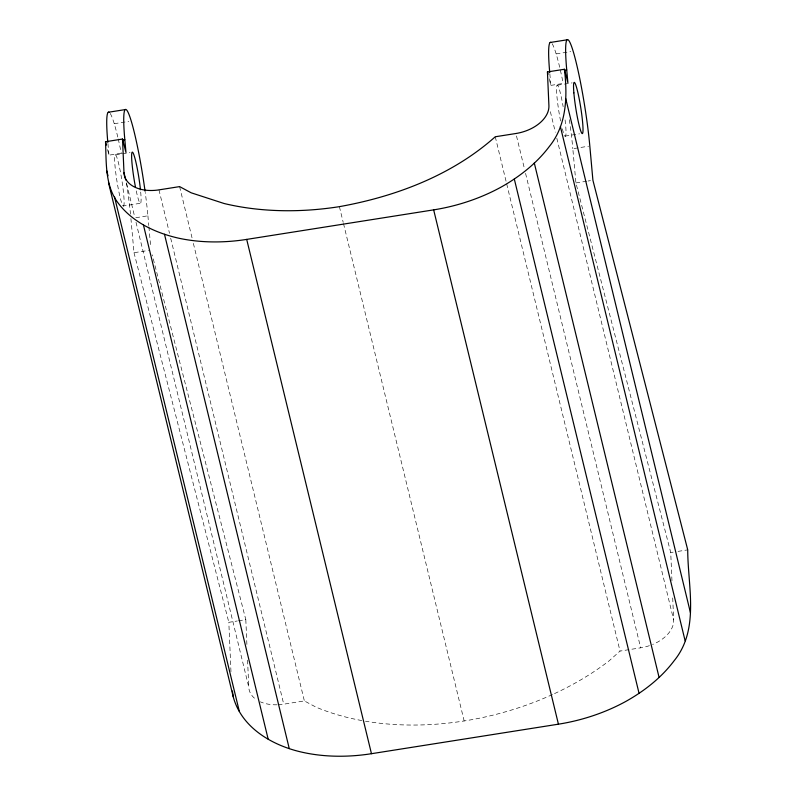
<?xml version="1.0" encoding="UTF-8"?>
<svg xmlns="http://www.w3.org/2000/svg" width="796" height="796" viewBox="0 0 796 796"><rect width="100%" height="100%" fill="white"/><g stroke="black" fill="none" stroke-linecap="round" stroke-linejoin="round"><path stroke-width="0.6" stroke-dasharray="3.98 2.98" d="M649.427 645.665A34.576 22.248 -13.6 0 1 640.661 647.825L620.024 651.078L609.129 660.829A223.805 144.046 -13.6 0 1 553.608 694.022M114.236 123.708L128.813 121.4M556.155 53.919L570.722 51.621M107.54 149.568L108.972 155.17L121.111 153.25M549.16 78.665L550.882 85.381L563.031 83.471M115.539 154.882L130.106 152.583M557.558 85.182L572.135 82.883M564.991 136.126L579.558 133.827M123.191 206.005A25.93 2.497 81 0 0 119.868 169.15A25.93 2.497 81 0 0 115.032 166.175A25.93 2.497 81 0 0 123.191 206.005L140.196 203.318M135.768 217.716L147.907 215.796A69.153 6.647 81 0 0 145.23 192.443M671.963 580.742L670.73 552.533L575.916 182.931L572.822 148.703L588.602 146.205M130.912 218.482L133.997 252.72L148.573 250.422M575.916 182.931L586.841 181.209M588.055 181.02L590.483 180.632M230.969 671.685L228.82 622.323L237.317 620.98M238.531 620.79L245.815 619.636L152.235 254.849M670.73 552.533L673.157 552.155M678.013 551.389L687.724 549.857M278.172 704.758A34.576 22.248 -13.6 0 0 283.734 704.181L304.37 700.928L315.962 707.117A223.805 144.046 -13.6 0 0 364.25 720.997M133.997 252.72L228.82 622.323M550.374 111.699L555.349 132.226M556.822 138.255L673.675 619.975A34.576 22.248 -13.6 0 1 652.571 644.491M516.485 135.927L524.395 168.523M525.559 173.349L640.661 647.825M495.261 136.763L506.395 182.642M506.684 183.856L620.024 651.078M339.394 206.652L343.205 222.343M343.494 223.547L464.158 720.957M179.607 186.612L192.204 238.531M193.368 243.357L304.37 700.928M158.971 189.876L169.518 233.337M170.682 238.163L283.734 704.181M126.634 183.627L134.832 217.437M136.007 222.263L248.76 687.077A34.576 22.248 -13.6 0 0 256.382 699.654M549.837 73.769L550.882 85.381M147.907 215.796L148.792 225.586M148.902 226.8L150.772 247.586M107.928 143.559L108.972 155.17M672.71 597.905L673.675 619.975M245.815 619.636L246.989 646.611M247.576 660.103L248.76 687.077M552.484 694.54A223.805 144.046 -13.6 0 1 365.464 721.206M552.125 43.68A69.153 6.647 81 0 1 563.08 82.854M569.359 119.679A69.153 6.647 81 0 1 572.822 148.703M110.216 113.46A69.153 6.647 81 0 1 117.947 137.768M118.226 138.942A69.153 6.647 81 0 1 121.4 153.807M126.464 182.791A69.153 6.647 81 0 1 130.494 214.134M565.08 119.897A25.93 2.497 81 0 1 562.125 127.987M560.583 121.012A25.93 2.497 81 0 1 556.722 86.077A25.93 2.497 81 0 1 563.15 106.714M140.693 192.025A25.93 2.497 81 0 1 136.106 190.234M277.078 704.798A34.576 22.248 -13.6 0 1 260.342 701.833"/><path stroke-width="1.19" d="M122.524 139.041L123.997 172.762A34.576 22.248 -13.6 0 0 158.971 189.876L179.607 186.612L191.199 192.811L224.064 203.497A223.805 144.046 -13.6 0 0 339.394 206.652C395.821 196.522 452.009 175.289 495.261 136.763L515.898 133.509A34.576 22.248 -13.6 0 0 548.912 105.659L547.439 71.938L564.434 69.262C567.508 95.709 567.05 124.574 549.459 146.315C536.663 163.369 519.619 176.702 501.122 187.09A138.295 89.013 -13.6 0 1 433.661 209.865L246.7 239.397A138.295 89.013 -13.6 0 1 178.185 238.084C155.578 232.9 133.121 222.482 118.654 203.726C104.803 186.105 106.435 162.782 105.53 141.728L122.524 139.041L125.977 152.484L124.823 139.718A69.153 6.647 81 0 1 129.081 114.684A69.153 6.647 81 0 1 145.061 191.189M564.434 69.262L567.886 82.704L566.732 69.929A69.153 6.647 81 0 1 573.15 51.233A69.153 6.647 81 0 1 589.816 146.016L592.911 180.254L687.724 549.857C687.744 586.523 699.843 629.138 674.222 660.63C661.426 677.685 644.382 691.018 625.885 701.395A138.295 89.013 -13.6 0 1 558.424 724.181L371.463 753.703A138.295 89.013 -13.6 0 1 302.948 752.399C273.157 745.961 241.606 728.181 233.238 696.818L108.475 182.503M108.276 112.266L125.27 109.589M550.185 42.486L567.18 39.8M122.395 140.096L124.823 139.718M564.304 70.317L566.732 69.929M547.439 71.938L548.016 74.187M105.53 141.728L106.385 145.091M565.707 98.485L690.47 612.791M560.354 126.484L685.117 640.8M534.305 163.031L659.068 677.346M514.306 179.03L639.059 693.336M433.661 209.865L558.424 724.181M246.7 239.397L371.463 753.703M164.493 234.273L289.256 748.578M143.38 224.761L268.143 739.076M123.997 172.762L125.758 180.005M114.515 196.891L239.278 711.206M106.803 170.951L107.977 175.777M232.402 691.037L233.238 696.818M549.737 72.615A69.153 6.647 81 0 1 551.071 42.496M107.818 142.394A69.153 6.647 81 0 1 109.151 112.286M135.459 187.01A25.93 2.497 81 0 1 132.504 152.185A25.93 2.497 81 0 1 140.464 189.727M573.866 92.863A25.93 2.497 81 0 0 581.985 133.439A25.93 2.497 81 0 0 578.961 97.619A25.93 2.497 81 0 0 573.866 92.863"/></g></svg>
